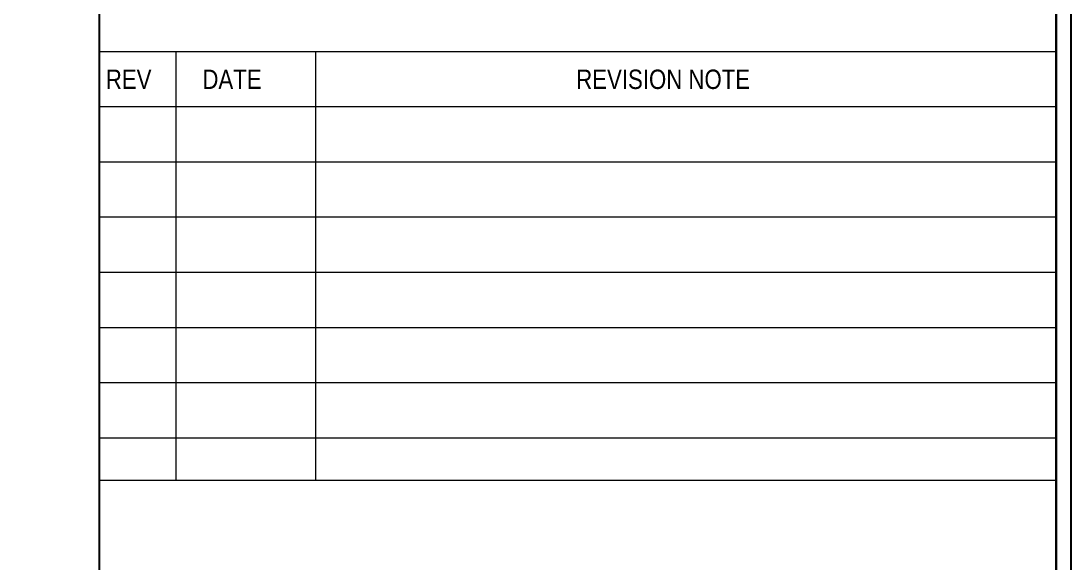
# Model space of a CAD drawing. Header units: millimetres. Extents: x 7675 to 3020127, y -133733 to 101228.
# Drawn here: x 3013097 to 3020127, y 82752 to 86383 of the extents above; entities that cross this region are included whole.
import ezdxf

# ---------------------------------------------------------------- set-up
doc = ezdxf.new("R2010")
doc.units = ezdxf.units.MM
doc.header["$LTSCALE"] = 600
doc.layers.add('D-sheet', color=42, linetype='Continuous', lineweight=13)
doc.layers.add('SHEET', color=7, linetype='Continuous')
doc.styles.add('STYLE3', font='ARIALN.TTF')

msp = doc.modelspace()

# ---------------------------------------------------------------- linework, layer by layer
at = {"color": 5, "elevation": 0}
msp.add_lwpolyline([(3020126.8, 69025.5), (3020126.8, 98725.5), (2978126.8, 98725.5), (2978126.8, 69025.5)], close=True, dxfattribs=at)
at = {"color": 6, "elevation": 0}
msp.add_lwpolyline([(3020027.5, 69124.8), (3020027.5, 98626.2), (2978226.1, 98626.2), (2978226.1, 69124.8)], close=True, dxfattribs=at)
at = {"color": 0, "linetype": 'ByBlock', "elevation": 0}
msp.add_lwpolyline([(3013622.4, 98626.2), (3020027.5, 98626.2), (3020027.5, 69124.8), (3013622.4, 69124.8)], close=True, dxfattribs=at)
at = {"layer": 'D-sheet'}
for p, q in [((3013622.4, 86179.7, 0), (3020027.5, 86179.7, 0)), ((3013622.4, 86179.7, 0), (3020027.5, 86179.7, 0)), ((3014135.7, 83306.6, 0), (3014135.7, 86179.7, 0)), ((3015070.6, 83306.6, 0), (3015070.6, 86179.7, 0)), ((3013622.4, 85810, 0), (3020027.5, 85810, 0)), ((3013622.4, 85810, 0), (3020027.5, 85810, 0)), ((3013622.4, 85440.2, 0), (3020027.5, 85440.2, 0)), ((3013622.4, 85070.5, 0), (3020027.5, 85070.5, 0)), ((3013622.4, 84700.8, 0), (3020027.5, 84700.8, 0)), ((3013622.4, 84331.1, 0), (3020027.5, 84331.1, 0)), ((3013622.4, 83961.4, 0), (3020027.5, 83961.4, 0)), ((3013622.4, 83591.6, 0), (3020027.5, 83591.6, 0)), ((3013622.4, 83306.6, 0), (3020027.5, 83306.6, 0))]:
    msp.add_line(p, q, dxfattribs=at)

# ---------------------------------------------------------------- texts
at = {"layer": 'SHEET', "style": 'STYLE3'}
for s, height, p in [('REV', 129.71, (3013665.4, 85928, 0)), ('DATE', 129.71, (3014311.8, 85928, 0)), ('REVISION NOTE', 129.706, (3016814.5, 85928, 0))]:
    msp.add_text(s, height=height, dxfattribs=at).set_placement(p)

doc.saveas('drawing.dxf')
